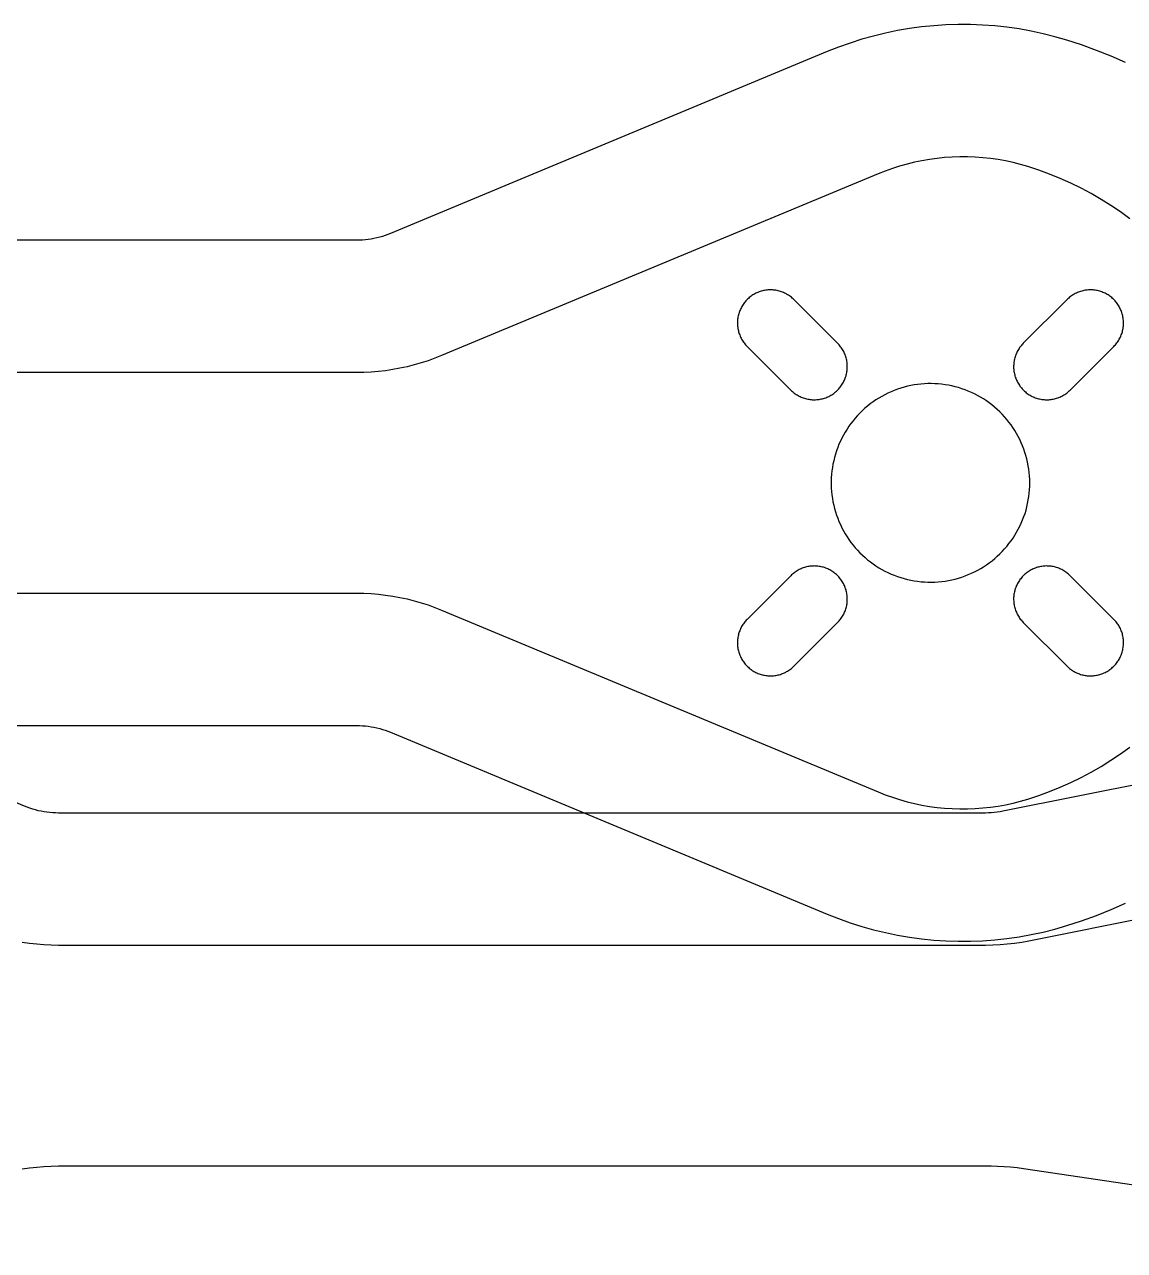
# Model space of a CAD drawing. Header units: millimetres. Extents: x 586 to 986, y -25 to 475.
# Drawn here: x 674.4 to 724.2, y 60.4 to 116 of the extents above; entities that cross this region are included whole.
import ezdxf

# ---------------------------------------------------------------- set-up
doc = ezdxf.new("R2010")
doc.units = ezdxf.units.MM
doc.header["$MEASUREMENT"] = 0
doc.layers.add('auxiliares', color=4, linetype='Continuous', true_color=0x00ffff)
doc.layers.add('corte', color=1, linetype='Continuous', true_color=0xff0000)

msp = doc.modelspace()

# ---------------------------------------------------------------- linework, layer by layer
at = {"layer": 'auxiliares'}
for p, q in [((713.38, 115.629), (712.841, 115.498)), ((713.923, 115.741), (713.38, 115.629)), ((714.469, 115.835), (713.923, 115.741)), ((715.019, 115.91), (714.469, 115.835)), ((715.57, 115.965), (715.019, 115.91)), ((716.124, 116.001), (715.57, 115.965)), ((716.678, 116.018), (716.124, 116.001)), ((717.232, 116.016), (716.678, 116.018)), ((717.786, 115.995), (717.232, 116.016)), ((718.34, 115.955), (717.786, 115.995)), ((718.891, 115.895), (718.34, 115.955)), ((719.44, 115.816), (718.891, 115.895)), ((719.986, 115.719), (719.44, 115.816)), ((720.528, 115.602), (719.986, 115.719)), ((721.065, 115.467), (720.528, 115.602)), ((711.779, 115.18), (711.256, 114.994)), ((712.307, 115.348), (711.779, 115.18)), ((712.841, 115.498), (712.307, 115.348)), ((721.598, 115.313), (721.065, 115.467)), ((722.275, 115.092), (721.598, 115.313)), ((722.945, 114.848), (722.275, 115.092)), ((710.741, 114.789), (690.963, 106.549)), ((711.256, 114.994), (710.741, 114.789)), ((723.606, 114.582), (722.945, 114.848)), ((724.257, 114.293), (723.606, 114.582)), ((689.425, 106.241), (647.165, 106.241)), ((689.557, 106.243), (689.425, 106.241)), ((689.688, 106.25), (689.557, 106.243)), ((689.819, 106.26), (689.688, 106.25)), ((689.95, 106.275), (689.819, 106.26)), ((690.08, 106.295), (689.95, 106.275)), ((690.209, 106.319), (690.08, 106.295)), ((690.338, 106.346), (690.209, 106.319)), ((690.466, 106.379), (690.338, 106.346)), ((690.592, 106.415), (690.466, 106.379)), ((690.717, 106.455), (690.592, 106.415)), ((690.841, 106.5), (690.717, 106.455)), ((690.963, 106.549), (690.841, 106.5)), ((674.374, 80.583), (654.596, 88.823)), ((746.145, 85.874), (718.705, 80.354)), ((647.421, 84.241), (689.425, 84.241)), ((689.425, 84.241), (689.557, 84.239)), ((689.557, 84.239), (689.688, 84.232)), ((689.688, 84.232), (689.819, 84.221)), ((689.819, 84.221), (689.95, 84.206)), ((689.95, 84.206), (690.08, 84.187)), ((690.08, 84.187), (690.209, 84.163)), ((690.209, 84.163), (690.338, 84.135)), ((690.338, 84.135), (690.466, 84.103)), ((690.466, 84.103), (690.592, 84.067)), ((690.592, 84.067), (690.717, 84.026)), ((690.717, 84.026), (690.841, 83.982)), ((690.841, 83.982), (690.963, 83.933)), ((690.963, 83.933), (710.741, 75.693)), ((674.496, 80.534), (674.374, 80.583)), ((674.62, 80.49), (674.496, 80.534)), ((674.745, 80.449), (674.62, 80.49)), ((674.871, 80.413), (674.745, 80.449)), ((674.999, 80.381), (674.871, 80.413)), ((675.128, 80.353), (674.999, 80.381)), ((675.257, 80.329), (675.128, 80.353)), ((675.387, 80.31), (675.257, 80.329)), ((675.518, 80.295), (675.387, 80.31)), ((675.649, 80.284), (675.518, 80.295)), ((675.78, 80.277), (675.649, 80.284)), ((675.912, 80.275), (675.78, 80.277)), ((717.916, 80.275), (675.912, 80.275)), ((718.048, 80.277), (717.916, 80.275)), ((718.181, 80.284), (718.048, 80.277)), ((718.312, 80.295), (718.181, 80.284)), ((718.444, 80.31), (718.312, 80.295)), ((718.575, 80.33), (718.444, 80.31)), ((718.705, 80.354), (718.575, 80.33)), ((723.606, 75.9), (724.257, 76.189)), ((710.741, 75.693), (711.256, 75.488)), ((722.275, 75.39), (722.945, 75.633)), ((722.945, 75.633), (723.606, 75.9)), ((711.256, 75.488), (711.779, 75.302)), ((711.779, 75.302), (712.307, 75.134)), ((712.307, 75.134), (712.841, 74.984)), ((721.065, 75.015), (721.598, 75.169)), ((721.598, 75.169), (722.275, 75.39)), ((712.841, 74.984), (713.38, 74.853)), ((713.38, 74.853), (713.923, 74.74)), ((713.923, 74.74), (714.469, 74.647)), ((714.469, 74.647), (715.019, 74.572)), ((715.019, 74.572), (715.57, 74.517)), ((715.57, 74.517), (716.124, 74.48)), ((716.124, 74.48), (716.678, 74.463)), ((717.232, 74.465), (717.786, 74.487)), ((717.786, 74.487), (718.34, 74.527)), ((718.34, 74.527), (718.891, 74.587)), ((718.891, 74.587), (719.44, 74.665)), ((719.44, 74.665), (719.986, 74.763)), ((719.986, 74.763), (720.528, 74.88)), ((720.528, 74.88), (721.065, 75.015)), ((716.678, 74.463), (717.232, 74.465))]:
    msp.add_line(p, q, dxfattribs=at)
at = {"layer": 'corte', "linetype": 'Continuous', "lineweight": 25}
for p, q in [((713.697, 109.495), (713.371, 109.378)), ((714.027, 109.6), (713.697, 109.495)), ((714.361, 109.694), (714.027, 109.6)), ((714.698, 109.776), (714.361, 109.694)), ((715.037, 109.846), (714.698, 109.776)), ((715.379, 109.904), (715.037, 109.846)), ((715.722, 109.951), (715.379, 109.904)), ((716.067, 109.986), (715.722, 109.951)), ((716.413, 110.008), (716.067, 109.986)), ((716.759, 110.019), (716.413, 110.008)), ((717.106, 110.018), (716.759, 110.019)), ((717.452, 110.004), (717.106, 110.018)), ((717.798, 109.979), (717.452, 110.004)), ((718.142, 109.942), (717.798, 109.979)), ((718.485, 109.893), (718.142, 109.942)), ((718.826, 109.832), (718.485, 109.893)), ((719.165, 109.759), (718.826, 109.832)), ((719.501, 109.674), (719.165, 109.759)), ((719.834, 109.578), (719.501, 109.674)), ((720.33, 109.416), (719.834, 109.578)), ((713.049, 109.251), (693.271, 101.01)), ((713.371, 109.378), (713.049, 109.251)), ((720.82, 109.237), (720.33, 109.416)), ((721.304, 109.041), (720.82, 109.237)), ((721.78, 108.828), (721.304, 109.041)), ((722.249, 108.599), (721.78, 108.828)), ((722.71, 108.353), (722.249, 108.599)), ((723.161, 108.092), (722.71, 108.353)), ((723.603, 107.815), (723.161, 108.092)), ((724.036, 107.523), (723.603, 107.815)), ((724.458, 107.216), (724.036, 107.523)), ((707.756, 103.928), (707.706, 103.913)), ((707.806, 103.942), (707.756, 103.928)), ((707.856, 103.954), (707.806, 103.942)), ((707.907, 103.964), (707.856, 103.954)), ((707.958, 103.973), (707.907, 103.964)), ((708.009, 103.979), (707.958, 103.973)), ((708.061, 103.984), (708.009, 103.979)), ((708.112, 103.987), (708.061, 103.984)), ((708.164, 103.989), (708.112, 103.987)), ((708.216, 103.988), (708.164, 103.989)), ((708.268, 103.986), (708.216, 103.988)), ((708.319, 103.982), (708.268, 103.986)), ((708.371, 103.976), (708.319, 103.982)), ((708.422, 103.969), (708.371, 103.976)), ((708.473, 103.959), (708.422, 103.969)), ((708.523, 103.948), (708.473, 103.959)), ((708.574, 103.935), (708.523, 103.948)), ((708.623, 103.921), (708.574, 103.935)), ((722.276, 103.935), (722.227, 103.921)), ((722.326, 103.948), (722.276, 103.935)), ((722.377, 103.959), (722.326, 103.948)), ((722.428, 103.969), (722.377, 103.959)), ((722.479, 103.976), (722.428, 103.969)), ((722.531, 103.982), (722.479, 103.976)), ((722.582, 103.986), (722.531, 103.982)), ((722.634, 103.988), (722.582, 103.986)), ((722.686, 103.989), (722.634, 103.988)), ((722.737, 103.987), (722.686, 103.989)), ((722.789, 103.984), (722.737, 103.987)), ((722.841, 103.979), (722.789, 103.984)), ((722.892, 103.973), (722.841, 103.979)), ((722.943, 103.964), (722.892, 103.973)), ((722.994, 103.954), (722.943, 103.964)), ((723.044, 103.942), (722.994, 103.954)), ((723.094, 103.928), (723.044, 103.942)), ((723.144, 103.913), (723.094, 103.928)), ((706.965, 103.372), (706.935, 103.33)), ((706.996, 103.414), (706.965, 103.372)), ((707.029, 103.454), (706.996, 103.414)), ((707.063, 103.493), (707.029, 103.454)), ((707.098, 103.531), (707.063, 103.493)), ((707.135, 103.568), (707.098, 103.531)), ((707.173, 103.603), (707.135, 103.568)), ((707.212, 103.637), (707.173, 103.603)), ((707.252, 103.669), (707.212, 103.637)), ((707.293, 103.701), (707.252, 103.669)), ((707.336, 103.73), (707.293, 103.701)), ((707.379, 103.759), (707.336, 103.73)), ((707.423, 103.786), (707.379, 103.759)), ((707.469, 103.811), (707.423, 103.786)), ((707.515, 103.834), (707.469, 103.811)), ((707.561, 103.857), (707.515, 103.834)), ((707.609, 103.877), (707.561, 103.857)), ((707.657, 103.896), (707.609, 103.877)), ((707.706, 103.913), (707.657, 103.896)), ((708.673, 103.905), (708.623, 103.921)), ((708.721, 103.887), (708.673, 103.905)), ((708.769, 103.867), (708.721, 103.887)), ((708.816, 103.846), (708.769, 103.867)), ((708.863, 103.823), (708.816, 103.846)), ((708.908, 103.798), (708.863, 103.823)), ((708.953, 103.772), (708.908, 103.798)), ((708.997, 103.745), (708.953, 103.772)), ((709.04, 103.716), (708.997, 103.745)), ((709.082, 103.685), (709.04, 103.716)), ((709.122, 103.653), (709.082, 103.685)), ((709.162, 103.62), (709.122, 103.653)), ((709.201, 103.585), (709.162, 103.62)), ((709.238, 103.549), (709.201, 103.585)), ((711.218, 101.569), (709.238, 103.549)), ((721.612, 103.549), (719.632, 101.569)), ((721.649, 103.585), (721.612, 103.549)), ((721.688, 103.62), (721.649, 103.585)), ((721.727, 103.653), (721.688, 103.62)), ((721.768, 103.685), (721.727, 103.653)), ((721.81, 103.716), (721.768, 103.685)), ((721.853, 103.745), (721.81, 103.716)), ((721.897, 103.772), (721.853, 103.745)), ((721.942, 103.798), (721.897, 103.772)), ((721.987, 103.823), (721.942, 103.798)), ((722.034, 103.846), (721.987, 103.823)), ((722.081, 103.867), (722.034, 103.846)), ((722.129, 103.887), (722.081, 103.867)), ((722.177, 103.905), (722.129, 103.887)), ((722.227, 103.921), (722.177, 103.905)), ((723.193, 103.896), (723.144, 103.913)), ((723.241, 103.877), (723.193, 103.896)), ((723.288, 103.857), (723.241, 103.877)), ((723.335, 103.834), (723.288, 103.857)), ((723.381, 103.811), (723.335, 103.834)), ((723.427, 103.786), (723.381, 103.811)), ((723.471, 103.759), (723.427, 103.786)), ((723.514, 103.73), (723.471, 103.759)), ((723.557, 103.701), (723.514, 103.73)), ((723.598, 103.669), (723.557, 103.701)), ((723.638, 103.637), (723.598, 103.669)), ((723.677, 103.603), (723.638, 103.637)), ((723.715, 103.568), (723.677, 103.603)), ((723.752, 103.531), (723.715, 103.568)), ((723.787, 103.493), (723.752, 103.531)), ((723.821, 103.454), (723.787, 103.493)), ((723.854, 103.414), (723.821, 103.454)), ((723.885, 103.372), (723.854, 103.414)), ((723.915, 103.33), (723.885, 103.372)), ((706.724, 102.86), (706.712, 102.81)), ((706.738, 102.91), (706.724, 102.86)), ((706.753, 102.96), (706.738, 102.91)), ((706.77, 103.008), (706.753, 102.96)), ((706.789, 103.057), (706.77, 103.008)), ((706.809, 103.104), (706.789, 103.057)), ((706.831, 103.151), (706.809, 103.104)), ((706.855, 103.197), (706.831, 103.151)), ((706.88, 103.242), (706.855, 103.197)), ((706.907, 103.287), (706.88, 103.242)), ((706.935, 103.33), (706.907, 103.287)), ((723.943, 103.287), (723.915, 103.33)), ((723.97, 103.242), (723.943, 103.287)), ((723.995, 103.197), (723.97, 103.242)), ((724.019, 103.151), (723.995, 103.197)), ((724.041, 103.104), (724.019, 103.151)), ((724.061, 103.057), (724.041, 103.104)), ((724.08, 103.008), (724.061, 103.057)), ((724.097, 102.96), (724.08, 103.008)), ((724.112, 102.91), (724.097, 102.96)), ((724.126, 102.86), (724.112, 102.91)), ((724.138, 102.81), (724.126, 102.86)), ((706.678, 102.553), (706.677, 102.502)), ((706.677, 102.502), (706.678, 102.45)), ((706.682, 102.605), (706.678, 102.553)), ((706.678, 102.45), (706.68, 102.398)), ((706.68, 102.398), (706.684, 102.347)), ((706.687, 102.657), (706.682, 102.605)), ((706.684, 102.347), (706.69, 102.295)), ((706.693, 102.708), (706.687, 102.657)), ((706.69, 102.295), (706.697, 102.244)), ((706.702, 102.759), (706.693, 102.708)), ((706.712, 102.81), (706.702, 102.759)), ((724.148, 102.759), (724.138, 102.81)), ((724.157, 102.708), (724.148, 102.759)), ((724.153, 102.244), (724.16, 102.295)), ((724.163, 102.657), (724.157, 102.708)), ((724.16, 102.295), (724.166, 102.347)), ((724.168, 102.605), (724.163, 102.657)), ((724.166, 102.347), (724.17, 102.398)), ((724.171, 102.553), (724.168, 102.605)), ((724.17, 102.398), (724.172, 102.45)), ((724.173, 102.502), (724.171, 102.553)), ((724.172, 102.45), (724.173, 102.502)), ((706.697, 102.244), (706.707, 102.193)), ((706.707, 102.193), (706.718, 102.142)), ((706.718, 102.142), (706.73, 102.092)), ((706.73, 102.092), (706.745, 102.042)), ((706.745, 102.042), (706.761, 101.993)), ((706.761, 101.993), (706.779, 101.945)), ((706.779, 101.945), (706.799, 101.897)), ((706.799, 101.897), (706.82, 101.85)), ((706.82, 101.85), (706.843, 101.803)), ((706.843, 101.803), (706.867, 101.757)), ((706.867, 101.757), (706.893, 101.713)), ((706.893, 101.713), (706.921, 101.669)), ((723.929, 101.669), (723.956, 101.713)), ((723.956, 101.713), (723.982, 101.757)), ((723.982, 101.757), (724.007, 101.803)), ((724.007, 101.803), (724.03, 101.85)), ((724.03, 101.85), (724.051, 101.897)), ((724.051, 101.897), (724.071, 101.945)), ((724.071, 101.945), (724.089, 101.993)), ((724.089, 101.993), (724.105, 102.042)), ((724.105, 102.042), (724.119, 102.092)), ((724.119, 102.092), (724.132, 102.142)), ((724.132, 102.142), (724.143, 102.193)), ((724.143, 102.193), (724.153, 102.244)), ((706.921, 101.669), (706.95, 101.626)), ((706.95, 101.626), (706.981, 101.584)), ((706.981, 101.584), (707.012, 101.543)), ((707.012, 101.543), (707.046, 101.504)), ((707.046, 101.504), (707.08, 101.465)), ((707.08, 101.465), (707.116, 101.428)), ((707.116, 101.428), (709.096, 99.448)), ((711.254, 101.532), (711.218, 101.569)), ((711.288, 101.494), (711.254, 101.532)), ((711.322, 101.454), (711.288, 101.494)), ((711.354, 101.413), (711.322, 101.454)), ((711.384, 101.372), (711.354, 101.413)), ((711.413, 101.329), (711.384, 101.372)), ((711.441, 101.285), (711.413, 101.329)), ((711.467, 101.24), (711.441, 101.285)), ((711.491, 101.194), (711.467, 101.24)), ((711.514, 101.148), (711.491, 101.194)), ((711.535, 101.101), (711.514, 101.148)), ((719.336, 101.148), (719.315, 101.101)), ((719.359, 101.194), (719.336, 101.148)), ((719.383, 101.24), (719.359, 101.194)), ((719.409, 101.285), (719.383, 101.24)), ((719.437, 101.329), (719.409, 101.285)), ((719.466, 101.372), (719.437, 101.329)), ((719.496, 101.413), (719.466, 101.372)), ((719.528, 101.454), (719.496, 101.413)), ((719.562, 101.494), (719.528, 101.454)), ((719.596, 101.532), (719.562, 101.494)), ((719.632, 101.569), (719.596, 101.532)), ((721.754, 99.448), (723.733, 101.428)), ((723.733, 101.428), (723.769, 101.465)), ((723.769, 101.465), (723.804, 101.504)), ((723.804, 101.504), (723.837, 101.543)), ((723.837, 101.543), (723.869, 101.584)), ((723.869, 101.584), (723.9, 101.626)), ((723.9, 101.626), (723.929, 101.669)), ((692.343, 100.676), (692.027, 100.585)), ((692.656, 100.777), (692.343, 100.676)), ((692.965, 100.889), (692.656, 100.777)), ((693.271, 101.01), (692.965, 100.889)), ((711.555, 101.053), (711.535, 101.101)), ((711.573, 101.004), (711.555, 101.053)), ((711.589, 100.955), (711.573, 101.004)), ((711.604, 100.905), (711.589, 100.955)), ((711.616, 100.855), (711.604, 100.905)), ((711.628, 100.805), (711.616, 100.855)), ((711.637, 100.754), (711.628, 100.805)), ((711.644, 100.702), (711.637, 100.754)), ((711.65, 100.651), (711.644, 100.702)), ((711.654, 100.599), (711.65, 100.651)), ((711.656, 100.548), (711.654, 100.599)), ((719.196, 100.599), (719.193, 100.548)), ((719.2, 100.651), (719.196, 100.599)), ((719.205, 100.702), (719.2, 100.651)), ((719.213, 100.754), (719.205, 100.702)), ((719.222, 100.805), (719.213, 100.754)), ((719.233, 100.855), (719.222, 100.805)), ((719.246, 100.905), (719.233, 100.855)), ((719.261, 100.955), (719.246, 100.905)), ((719.277, 101.004), (719.261, 100.955)), ((719.295, 101.053), (719.277, 101.004)), ((719.315, 101.101), (719.295, 101.053)), ((689.425, 100.241), (647.165, 100.241)), ((689.754, 100.246), (689.425, 100.241)), ((690.082, 100.262), (689.754, 100.246)), ((690.41, 100.29), (690.082, 100.262)), ((690.737, 100.327), (690.41, 100.29)), ((691.062, 100.376), (690.737, 100.327)), ((691.386, 100.435), (691.062, 100.376)), ((691.708, 100.505), (691.386, 100.435)), ((692.027, 100.585), (691.708, 100.505)), ((711.564, 99.989), (711.581, 100.038)), ((711.581, 100.038), (711.597, 100.087)), ((711.597, 100.087), (711.61, 100.137)), ((711.61, 100.137), (711.622, 100.188)), ((711.622, 100.188), (711.632, 100.238)), ((711.632, 100.238), (711.641, 100.29)), ((711.641, 100.29), (711.648, 100.341)), ((711.648, 100.341), (711.652, 100.392)), ((711.652, 100.392), (711.656, 100.444)), ((711.657, 100.496), (711.656, 100.548)), ((711.656, 100.444), (711.657, 100.496)), ((719.193, 100.548), (719.193, 100.496)), ((719.193, 100.496), (719.194, 100.444)), ((719.194, 100.444), (719.197, 100.392)), ((719.197, 100.392), (719.202, 100.341)), ((719.202, 100.341), (719.209, 100.29)), ((719.209, 100.29), (719.217, 100.238)), ((719.217, 100.238), (719.228, 100.188)), ((719.228, 100.188), (719.24, 100.137)), ((719.24, 100.137), (719.253, 100.087)), ((719.253, 100.087), (719.269, 100.038)), ((719.269, 100.038), (719.286, 99.989)), ((711.236, 99.467), (711.271, 99.504)), ((711.271, 99.504), (711.305, 99.544)), ((711.305, 99.544), (711.338, 99.584)), ((711.338, 99.584), (711.369, 99.625)), ((711.369, 99.625), (711.399, 99.667)), ((711.399, 99.667), (711.427, 99.711)), ((711.427, 99.711), (711.454, 99.755)), ((711.454, 99.755), (711.479, 99.8)), ((711.479, 99.8), (711.503, 99.846)), ((711.503, 99.846), (711.525, 99.893)), ((711.525, 99.893), (711.545, 99.941)), ((711.545, 99.941), (711.564, 99.989)), ((713.929, 99.485), (713.783, 99.431)), ((714.078, 99.534), (713.929, 99.485)), ((714.227, 99.579), (714.078, 99.534)), ((714.379, 99.618), (714.227, 99.579)), ((714.531, 99.651), (714.379, 99.618)), ((714.685, 99.68), (714.531, 99.651)), ((714.839, 99.703), (714.685, 99.68)), ((714.995, 99.72), (714.839, 99.703)), ((715.15, 99.732), (714.995, 99.72)), ((715.306, 99.739), (715.15, 99.732)), ((715.463, 99.741), (715.306, 99.739)), ((715.619, 99.737), (715.463, 99.741)), ((715.775, 99.727), (715.619, 99.737)), ((715.93, 99.712), (715.775, 99.727)), ((716.085, 99.692), (715.93, 99.712)), ((716.239, 99.667), (716.085, 99.692)), ((716.392, 99.636), (716.239, 99.667)), ((716.544, 99.599), (716.392, 99.636)), ((716.695, 99.558), (716.544, 99.599)), ((716.844, 99.511), (716.695, 99.558)), ((716.991, 99.46), (716.844, 99.511)), ((719.286, 99.989), (719.305, 99.941)), ((719.305, 99.941), (719.325, 99.893)), ((719.325, 99.893), (719.347, 99.846)), ((719.347, 99.846), (719.371, 99.8)), ((719.371, 99.8), (719.396, 99.755)), ((719.396, 99.755), (719.423, 99.711)), ((719.423, 99.711), (719.451, 99.667)), ((719.451, 99.667), (719.481, 99.625)), ((719.481, 99.625), (719.512, 99.584)), ((719.512, 99.584), (719.545, 99.544)), ((719.545, 99.544), (719.579, 99.504)), ((719.579, 99.504), (719.614, 99.467)), ((709.096, 99.448), (709.134, 99.412)), ((709.134, 99.412), (709.172, 99.377)), ((709.172, 99.377), (709.212, 99.344)), ((709.212, 99.344), (709.252, 99.312)), ((709.252, 99.312), (709.294, 99.282)), ((709.294, 99.282), (709.337, 99.253)), ((709.337, 99.253), (709.381, 99.225)), ((709.381, 99.225), (709.426, 99.199)), ((709.426, 99.199), (709.471, 99.175)), ((709.471, 99.175), (709.518, 99.152)), ((709.518, 99.152), (709.565, 99.131)), ((709.565, 99.131), (709.613, 99.111)), ((709.613, 99.111), (709.662, 99.093)), ((709.662, 99.093), (709.711, 99.077)), ((709.711, 99.077), (709.76, 99.062)), ((709.76, 99.062), (709.811, 99.049)), ((709.811, 99.049), (709.861, 99.038)), ((709.861, 99.038), (709.912, 99.029)), ((709.912, 99.029), (709.963, 99.021)), ((709.963, 99.021), (710.015, 99.016)), ((710.015, 99.016), (710.066, 99.012)), ((710.066, 99.012), (710.118, 99.009)), ((710.118, 99.009), (710.17, 99.009)), ((710.17, 99.009), (710.222, 99.01)), ((710.222, 99.01), (710.273, 99.013)), ((710.273, 99.013), (710.325, 99.018)), ((710.325, 99.018), (710.376, 99.025)), ((710.376, 99.025), (710.427, 99.033)), ((710.427, 99.033), (710.478, 99.044)), ((710.478, 99.044), (710.529, 99.056)), ((710.529, 99.056), (710.578, 99.069)), ((710.578, 99.069), (710.628, 99.085)), ((710.628, 99.085), (710.677, 99.102)), ((710.677, 99.102), (710.725, 99.121)), ((710.725, 99.121), (710.773, 99.141)), ((710.773, 99.141), (710.819, 99.163)), ((710.819, 99.163), (710.866, 99.187)), ((710.866, 99.187), (710.911, 99.212)), ((710.911, 99.212), (710.955, 99.239)), ((710.955, 99.239), (710.998, 99.267)), ((710.998, 99.267), (711.041, 99.297)), ((711.041, 99.297), (711.082, 99.328)), ((711.082, 99.328), (711.122, 99.361)), ((711.122, 99.361), (711.161, 99.395)), ((711.161, 99.395), (711.199, 99.43)), ((711.199, 99.43), (711.236, 99.467)), ((712.952, 99.001), (712.823, 98.912)), ((713.084, 99.084), (712.952, 99.001)), ((713.219, 99.163), (713.084, 99.084)), ((713.356, 99.237), (713.219, 99.163)), ((713.496, 99.307), (713.356, 99.237)), ((713.639, 99.371), (713.496, 99.307)), ((713.783, 99.431), (713.639, 99.371)), ((717.137, 99.403), (716.991, 99.46)), ((717.28, 99.341), (717.137, 99.403)), ((717.421, 99.274), (717.28, 99.341)), ((717.56, 99.202), (717.421, 99.274)), ((717.696, 99.126), (717.56, 99.202)), ((717.83, 99.044), (717.696, 99.126)), ((717.96, 98.959), (717.83, 99.044)), ((718.088, 98.868), (717.96, 98.959)), ((719.614, 99.467), (719.651, 99.43)), ((719.651, 99.43), (719.689, 99.395)), ((719.689, 99.395), (719.728, 99.361)), ((719.728, 99.361), (719.768, 99.328)), ((719.768, 99.328), (719.809, 99.297)), ((719.809, 99.297), (719.851, 99.267)), ((719.851, 99.267), (719.895, 99.239)), ((719.895, 99.239), (719.939, 99.212)), ((719.939, 99.212), (719.984, 99.187)), ((719.984, 99.187), (720.03, 99.163)), ((720.03, 99.163), (720.077, 99.141)), ((720.077, 99.141), (720.125, 99.121)), ((720.125, 99.121), (720.173, 99.102)), ((720.173, 99.102), (720.222, 99.085)), ((720.222, 99.085), (720.271, 99.069)), ((720.271, 99.069), (720.321, 99.056)), ((720.321, 99.056), (720.372, 99.044)), ((720.372, 99.044), (720.423, 99.033)), ((720.423, 99.033), (720.474, 99.025)), ((720.474, 99.025), (720.525, 99.018)), ((720.525, 99.018), (720.576, 99.013)), ((720.576, 99.013), (720.628, 99.01)), ((720.628, 99.01), (720.68, 99.009)), ((720.68, 99.009), (720.732, 99.009)), ((720.732, 99.009), (720.783, 99.012)), ((720.783, 99.012), (720.835, 99.016)), ((720.835, 99.016), (720.887, 99.021)), ((720.887, 99.021), (720.938, 99.029)), ((720.938, 99.029), (720.989, 99.038)), ((720.989, 99.038), (721.039, 99.049)), ((721.039, 99.049), (721.089, 99.062)), ((721.089, 99.062), (721.139, 99.077)), ((721.139, 99.077), (721.188, 99.093)), ((721.188, 99.093), (721.237, 99.111)), ((721.237, 99.111), (721.285, 99.131)), ((721.285, 99.131), (721.332, 99.152)), ((721.332, 99.152), (721.378, 99.175)), ((721.378, 99.175), (721.424, 99.199)), ((721.424, 99.199), (721.469, 99.225)), ((721.469, 99.225), (721.513, 99.253)), ((721.513, 99.253), (721.556, 99.282)), ((721.556, 99.282), (721.597, 99.312)), ((721.597, 99.312), (721.638, 99.344)), ((721.638, 99.344), (721.678, 99.377)), ((721.678, 99.377), (721.716, 99.412)), ((721.716, 99.412), (721.754, 99.448)), ((712.228, 98.408), (712.12, 98.295)), ((712.34, 98.517), (712.228, 98.408)), ((712.456, 98.622), (712.34, 98.517)), ((712.575, 98.723), (712.456, 98.622)), ((712.697, 98.82), (712.575, 98.723)), ((712.823, 98.912), (712.697, 98.82)), ((718.212, 98.774), (718.088, 98.868)), ((718.333, 98.675), (718.212, 98.774)), ((718.45, 98.572), (718.333, 98.675)), ((718.564, 98.465), (718.45, 98.572)), ((718.674, 98.354), (718.564, 98.465)), ((711.821, 97.935), (711.729, 97.808)), ((711.916, 98.058), (711.821, 97.935)), ((712.016, 98.179), (711.916, 98.058)), ((712.12, 98.295), (712.016, 98.179)), ((718.78, 98.239), (718.674, 98.354)), ((718.882, 98.121), (718.78, 98.239)), ((718.98, 97.999), (718.882, 98.121)), ((719.074, 97.874), (718.98, 97.999)), ((719.163, 97.746), (719.074, 97.874)), ((711.409, 97.272), (711.341, 97.131)), ((711.482, 97.41), (711.409, 97.272)), ((711.56, 97.546), (711.482, 97.41)), ((711.642, 97.678), (711.56, 97.546)), ((711.729, 97.808), (711.642, 97.678)), ((719.248, 97.615), (719.163, 97.746)), ((719.328, 97.481), (719.248, 97.615)), ((719.403, 97.344), (719.328, 97.481)), ((719.474, 97.205), (719.403, 97.344)), ((711.22, 96.844), (711.167, 96.697)), ((711.278, 96.989), (711.22, 96.844)), ((711.341, 97.131), (711.278, 96.989)), ((719.54, 97.063), (719.474, 97.205)), ((719.6, 96.919), (719.54, 97.063)), ((719.656, 96.773), (719.6, 96.919)), ((719.707, 96.625), (719.656, 96.773)), ((711.039, 96.246), (711.006, 96.093)), ((711.076, 96.398), (711.039, 96.246)), ((711.119, 96.548), (711.076, 96.398)), ((711.167, 96.697), (711.119, 96.548)), ((719.752, 96.476), (719.707, 96.625)), ((719.792, 96.325), (719.752, 96.476)), ((719.827, 96.173), (719.792, 96.325)), ((719.857, 96.019), (719.827, 96.173)), ((710.942, 95.629), (710.931, 95.474)), ((710.958, 95.785), (710.942, 95.629)), ((710.98, 95.939), (710.958, 95.785)), ((711.006, 96.093), (710.98, 95.939)), ((719.881, 95.865), (719.857, 96.019)), ((719.9, 95.71), (719.881, 95.865)), ((719.914, 95.555), (719.9, 95.71)), ((710.931, 95.474), (710.926, 95.317)), ((710.926, 95.317), (710.926, 95.161)), ((710.926, 95.161), (710.931, 95.005)), ((719.922, 95.399), (719.914, 95.555)), ((719.914, 94.93), (719.922, 95.086)), ((719.925, 95.242), (719.922, 95.399)), ((719.922, 95.086), (719.925, 95.242)), ((710.931, 95.005), (710.942, 94.849)), ((710.942, 94.849), (710.958, 94.694)), ((710.958, 94.694), (710.98, 94.539)), ((710.98, 94.539), (711.007, 94.385)), ((719.858, 94.465), (719.882, 94.619)), ((719.882, 94.619), (719.901, 94.775)), ((719.901, 94.775), (719.914, 94.93)), ((711.007, 94.385), (711.039, 94.233)), ((711.039, 94.233), (711.077, 94.081)), ((711.077, 94.081), (711.12, 93.931)), ((711.12, 93.931), (711.168, 93.782)), ((719.708, 93.859), (719.753, 94.009)), ((719.753, 94.009), (719.793, 94.16)), ((719.793, 94.16), (719.828, 94.312)), ((719.828, 94.312), (719.858, 94.465)), ((711.168, 93.782), (711.221, 93.635)), ((711.221, 93.635), (711.279, 93.49)), ((711.279, 93.49), (711.343, 93.348)), ((719.475, 93.28), (719.541, 93.421)), ((719.541, 93.421), (719.601, 93.565)), ((719.601, 93.565), (719.657, 93.711)), ((719.657, 93.711), (719.708, 93.859)), ((711.343, 93.348), (711.411, 93.207)), ((711.411, 93.207), (711.484, 93.069)), ((711.484, 93.069), (711.562, 92.933)), ((711.562, 92.933), (711.644, 92.801)), ((719.165, 92.738), (719.249, 92.869)), ((719.249, 92.869), (719.329, 93.003)), ((719.329, 93.003), (719.405, 93.14)), ((719.405, 93.14), (719.475, 93.28)), ((711.644, 92.801), (711.731, 92.671)), ((711.731, 92.671), (711.822, 92.544)), ((711.822, 92.544), (711.918, 92.421)), ((711.918, 92.421), (712.018, 92.301)), ((712.018, 92.301), (712.122, 92.184)), ((718.782, 92.244), (718.884, 92.363)), ((718.884, 92.363), (718.982, 92.485)), ((718.982, 92.485), (719.076, 92.61)), ((719.076, 92.61), (719.165, 92.738)), ((712.122, 92.184), (712.23, 92.072)), ((712.23, 92.072), (712.342, 91.963)), ((712.342, 91.963), (712.458, 91.858)), ((712.458, 91.858), (712.577, 91.757)), ((712.577, 91.757), (712.7, 91.66)), ((718.09, 91.615), (718.214, 91.71)), ((718.214, 91.71), (718.335, 91.809)), ((718.335, 91.809), (718.453, 91.912)), ((718.453, 91.912), (718.566, 92.019)), ((718.566, 92.019), (718.676, 92.13)), ((718.676, 92.13), (718.782, 92.244)), ((709.252, 91.169), (709.212, 91.138)), ((709.294, 91.2), (709.252, 91.169)), ((709.337, 91.229), (709.294, 91.2)), ((709.381, 91.257), (709.337, 91.229)), ((709.426, 91.283), (709.381, 91.257)), ((709.471, 91.307), (709.426, 91.283)), ((709.518, 91.33), (709.471, 91.307)), ((709.565, 91.351), (709.518, 91.33)), ((709.613, 91.371), (709.565, 91.351)), ((709.662, 91.389), (709.613, 91.371)), ((709.711, 91.405), (709.662, 91.389)), ((709.76, 91.42), (709.711, 91.405)), ((709.811, 91.432), (709.76, 91.42)), ((709.861, 91.443), (709.811, 91.432)), ((709.912, 91.453), (709.861, 91.443)), ((709.963, 91.46), (709.912, 91.453)), ((710.015, 91.466), (709.963, 91.46)), ((710.066, 91.47), (710.015, 91.466)), ((710.118, 91.472), (710.066, 91.47)), ((710.17, 91.473), (710.118, 91.472)), ((710.222, 91.472), (710.17, 91.473)), ((710.273, 91.468), (710.222, 91.472)), ((710.325, 91.463), (710.273, 91.468)), ((710.376, 91.457), (710.325, 91.463)), ((710.427, 91.448), (710.376, 91.457)), ((710.478, 91.438), (710.427, 91.448)), ((710.529, 91.426), (710.478, 91.438)), ((710.578, 91.412), (710.529, 91.426)), ((710.628, 91.397), (710.578, 91.412)), ((710.677, 91.38), (710.628, 91.397)), ((710.725, 91.361), (710.677, 91.38)), ((710.773, 91.341), (710.725, 91.361)), ((710.819, 91.319), (710.773, 91.341)), ((710.866, 91.295), (710.819, 91.319)), ((710.911, 91.27), (710.866, 91.295)), ((710.955, 91.243), (710.911, 91.27)), ((710.998, 91.215), (710.955, 91.243)), ((711.041, 91.185), (710.998, 91.215)), ((711.082, 91.154), (711.041, 91.185)), ((711.122, 91.121), (711.082, 91.154)), ((712.7, 91.66), (712.826, 91.568)), ((712.826, 91.568), (712.955, 91.48)), ((712.955, 91.48), (713.087, 91.396)), ((713.087, 91.396), (713.221, 91.317)), ((713.221, 91.317), (713.359, 91.243)), ((713.359, 91.243), (713.499, 91.174)), ((713.499, 91.174), (713.641, 91.109)), ((717.139, 91.08), (717.283, 91.142)), ((717.283, 91.142), (717.424, 91.209)), ((717.424, 91.209), (717.563, 91.281)), ((717.563, 91.281), (717.699, 91.358)), ((717.699, 91.358), (717.832, 91.439)), ((717.832, 91.439), (717.963, 91.525)), ((717.963, 91.525), (718.09, 91.615)), ((719.768, 91.154), (719.728, 91.121)), ((719.809, 91.185), (719.768, 91.154)), ((719.851, 91.215), (719.809, 91.185)), ((719.895, 91.243), (719.851, 91.215)), ((719.939, 91.27), (719.895, 91.243)), ((719.984, 91.295), (719.939, 91.27)), ((720.03, 91.319), (719.984, 91.295)), ((720.077, 91.341), (720.03, 91.319)), ((720.125, 91.361), (720.077, 91.341)), ((720.173, 91.38), (720.125, 91.361)), ((720.222, 91.397), (720.173, 91.38)), ((720.271, 91.412), (720.222, 91.397)), ((720.321, 91.426), (720.271, 91.412)), ((720.372, 91.438), (720.321, 91.426)), ((720.423, 91.448), (720.372, 91.438)), ((720.474, 91.457), (720.423, 91.448)), ((720.525, 91.463), (720.474, 91.457)), ((720.576, 91.468), (720.525, 91.463)), ((720.628, 91.472), (720.576, 91.468)), ((720.68, 91.473), (720.628, 91.472)), ((720.732, 91.472), (720.68, 91.473)), ((720.783, 91.47), (720.732, 91.472)), ((720.835, 91.466), (720.783, 91.47)), ((720.887, 91.46), (720.835, 91.466)), ((720.938, 91.453), (720.887, 91.46)), ((720.989, 91.443), (720.938, 91.453)), ((721.039, 91.432), (720.989, 91.443)), ((721.089, 91.42), (721.039, 91.432)), ((721.139, 91.405), (721.089, 91.42)), ((721.188, 91.389), (721.139, 91.405)), ((721.237, 91.371), (721.188, 91.389)), ((721.285, 91.351), (721.237, 91.371)), ((721.332, 91.33), (721.285, 91.351)), ((721.378, 91.307), (721.332, 91.33)), ((721.424, 91.283), (721.378, 91.307)), ((721.469, 91.257), (721.424, 91.283)), ((721.513, 91.229), (721.469, 91.257)), ((721.556, 91.2), (721.513, 91.229)), ((721.597, 91.169), (721.556, 91.2)), ((721.638, 91.138), (721.597, 91.169)), ((709.096, 91.034), (707.116, 89.054)), ((709.134, 91.07), (709.096, 91.034)), ((709.172, 91.104), (709.134, 91.07)), ((709.212, 91.138), (709.172, 91.104)), ((711.161, 91.087), (711.122, 91.121)), ((711.199, 91.052), (711.161, 91.087)), ((711.236, 91.015), (711.199, 91.052)), ((711.271, 90.977), (711.236, 91.015)), ((711.305, 90.938), (711.271, 90.977)), ((711.338, 90.898), (711.305, 90.938)), ((711.369, 90.857), (711.338, 90.898)), ((711.399, 90.814), (711.369, 90.857)), ((711.427, 90.771), (711.399, 90.814)), ((711.454, 90.727), (711.427, 90.771)), ((711.479, 90.681), (711.454, 90.727)), ((711.503, 90.635), (711.479, 90.681)), ((711.525, 90.589), (711.503, 90.635)), ((711.545, 90.541), (711.525, 90.589)), ((713.641, 91.109), (713.786, 91.05)), ((713.786, 91.05), (713.932, 90.996)), ((713.932, 90.996), (714.08, 90.946)), ((714.08, 90.946), (714.23, 90.902)), ((714.23, 90.902), (714.382, 90.863)), ((714.382, 90.863), (714.534, 90.83)), ((714.534, 90.83), (714.688, 90.802)), ((714.688, 90.802), (714.842, 90.779)), ((714.842, 90.779), (714.997, 90.761)), ((714.997, 90.761), (715.153, 90.749)), ((715.153, 90.749), (715.309, 90.742)), ((715.309, 90.742), (715.465, 90.741)), ((715.465, 90.741), (715.622, 90.745)), ((715.622, 90.745), (715.778, 90.755)), ((715.778, 90.755), (715.933, 90.77)), ((715.933, 90.77), (716.088, 90.79)), ((716.088, 90.79), (716.242, 90.816)), ((716.242, 90.816), (716.395, 90.847)), ((716.395, 90.847), (716.547, 90.883)), ((716.547, 90.883), (716.698, 90.925)), ((716.698, 90.925), (716.847, 90.971)), ((716.847, 90.971), (716.994, 91.023)), ((716.994, 91.023), (717.139, 91.08)), ((719.325, 90.589), (719.305, 90.541)), ((719.347, 90.635), (719.325, 90.589)), ((719.371, 90.681), (719.347, 90.635)), ((719.396, 90.727), (719.371, 90.681)), ((719.423, 90.771), (719.396, 90.727)), ((719.451, 90.814), (719.423, 90.771)), ((719.481, 90.857), (719.451, 90.814)), ((719.512, 90.898), (719.481, 90.857)), ((719.545, 90.938), (719.512, 90.898)), ((719.579, 90.977), (719.545, 90.938)), ((719.614, 91.015), (719.579, 90.977)), ((719.651, 91.052), (719.614, 91.015)), ((719.689, 91.087), (719.651, 91.052)), ((719.728, 91.121), (719.689, 91.087)), ((721.678, 91.104), (721.638, 91.138)), ((721.716, 91.07), (721.678, 91.104)), ((721.754, 91.034), (721.716, 91.07)), ((723.733, 89.054), (721.754, 91.034)), ((647.421, 90.241), (689.425, 90.241)), ((689.425, 90.241), (689.754, 90.235)), ((689.754, 90.235), (690.082, 90.219)), ((690.082, 90.219), (690.41, 90.192)), ((690.41, 90.192), (690.737, 90.154)), ((690.737, 90.154), (691.062, 90.106)), ((691.062, 90.106), (691.386, 90.047)), ((691.386, 90.047), (691.708, 89.977)), ((711.564, 90.493), (711.545, 90.541)), ((711.581, 90.444), (711.564, 90.493)), ((711.597, 90.394), (711.581, 90.444)), ((711.61, 90.344), (711.597, 90.394)), ((711.622, 90.294), (711.61, 90.344)), ((711.632, 90.243), (711.622, 90.294)), ((711.641, 90.192), (711.632, 90.243)), ((711.648, 90.141), (711.641, 90.192)), ((711.652, 90.089), (711.648, 90.141)), ((711.656, 90.038), (711.652, 90.089)), ((711.657, 89.986), (711.656, 90.038)), ((719.194, 90.038), (719.193, 89.986)), ((719.197, 90.089), (719.194, 90.038)), ((719.202, 90.141), (719.197, 90.089)), ((719.209, 90.192), (719.202, 90.141)), ((719.217, 90.243), (719.209, 90.192)), ((719.228, 90.294), (719.217, 90.243)), ((719.24, 90.344), (719.228, 90.294)), ((719.253, 90.394), (719.24, 90.344)), ((719.269, 90.444), (719.253, 90.394)), ((719.286, 90.493), (719.269, 90.444)), ((719.305, 90.541), (719.286, 90.493)), ((691.708, 89.977), (692.027, 89.896)), ((692.027, 89.896), (692.343, 89.806)), ((692.343, 89.806), (692.656, 89.705)), ((692.656, 89.705), (692.965, 89.593)), ((692.965, 89.593), (693.271, 89.472)), ((711.555, 89.429), (711.573, 89.477)), ((711.573, 89.477), (711.589, 89.527)), ((711.589, 89.527), (711.604, 89.576)), ((711.604, 89.576), (711.616, 89.627)), ((711.616, 89.627), (711.628, 89.677)), ((711.628, 89.677), (711.637, 89.728)), ((711.637, 89.728), (711.644, 89.779)), ((711.644, 89.779), (711.65, 89.831)), ((711.65, 89.831), (711.654, 89.882)), ((711.654, 89.882), (711.656, 89.934)), ((711.656, 89.934), (711.657, 89.986)), ((719.193, 89.986), (719.193, 89.934)), ((719.193, 89.934), (719.196, 89.882)), ((719.196, 89.882), (719.2, 89.831)), ((719.2, 89.831), (719.205, 89.779)), ((719.205, 89.779), (719.213, 89.728)), ((719.213, 89.728), (719.222, 89.677)), ((719.222, 89.677), (719.233, 89.627)), ((719.233, 89.627), (719.246, 89.576)), ((719.246, 89.576), (719.261, 89.527)), ((719.261, 89.527), (719.277, 89.477)), ((719.277, 89.477), (719.295, 89.429)), ((693.271, 89.472), (713.049, 81.231)), ((707.012, 88.938), (706.981, 88.898)), ((707.046, 88.978), (707.012, 88.938)), ((707.08, 89.016), (707.046, 88.978)), ((707.116, 89.054), (707.08, 89.016)), ((711.218, 88.912), (711.254, 88.949)), ((711.254, 88.949), (711.288, 88.988)), ((711.288, 88.988), (711.322, 89.028)), ((711.322, 89.028), (711.354, 89.068)), ((711.354, 89.068), (711.384, 89.11)), ((711.384, 89.11), (711.413, 89.153)), ((711.413, 89.153), (711.441, 89.197)), ((711.441, 89.197), (711.467, 89.242)), ((711.467, 89.242), (711.491, 89.287)), ((711.491, 89.287), (711.514, 89.334)), ((711.514, 89.334), (711.535, 89.381)), ((711.535, 89.381), (711.555, 89.429)), ((719.295, 89.429), (719.315, 89.381)), ((719.315, 89.381), (719.336, 89.334)), ((719.336, 89.334), (719.359, 89.287)), ((719.359, 89.287), (719.383, 89.242)), ((719.383, 89.242), (719.409, 89.197)), ((719.409, 89.197), (719.437, 89.153)), ((719.437, 89.153), (719.466, 89.11)), ((719.466, 89.11), (719.496, 89.068)), ((719.496, 89.068), (719.528, 89.028)), ((719.528, 89.028), (719.562, 88.988)), ((719.562, 88.988), (719.596, 88.949)), ((719.596, 88.949), (719.632, 88.912)), ((723.769, 89.016), (723.733, 89.054)), ((723.804, 88.978), (723.769, 89.016)), ((723.837, 88.938), (723.804, 88.978)), ((723.869, 88.898), (723.837, 88.938)), ((706.73, 88.39), (706.718, 88.339)), ((706.745, 88.439), (706.73, 88.39)), ((706.761, 88.488), (706.745, 88.439)), ((706.779, 88.537), (706.761, 88.488)), ((706.799, 88.585), (706.779, 88.537)), ((706.82, 88.632), (706.799, 88.585)), ((706.843, 88.679), (706.82, 88.632)), ((706.867, 88.724), (706.843, 88.679)), ((706.893, 88.769), (706.867, 88.724)), ((706.921, 88.813), (706.893, 88.769)), ((706.95, 88.856), (706.921, 88.813)), ((706.981, 88.898), (706.95, 88.856)), ((709.238, 86.932), (711.218, 88.912)), ((719.632, 88.912), (721.612, 86.932)), ((723.9, 88.856), (723.869, 88.898)), ((723.929, 88.813), (723.9, 88.856)), ((723.956, 88.769), (723.929, 88.813)), ((723.982, 88.724), (723.956, 88.769)), ((724.007, 88.679), (723.982, 88.724)), ((724.03, 88.632), (724.007, 88.679)), ((724.051, 88.585), (724.03, 88.632)), ((724.071, 88.537), (724.051, 88.585)), ((724.089, 88.488), (724.071, 88.537)), ((724.105, 88.439), (724.089, 88.488)), ((724.119, 88.39), (724.105, 88.439)), ((724.132, 88.339), (724.119, 88.39)), ((706.678, 88.032), (706.677, 87.98)), ((706.677, 87.98), (706.678, 87.928)), ((706.68, 88.084), (706.678, 88.032)), ((706.678, 87.928), (706.682, 87.877)), ((706.684, 88.135), (706.68, 88.084)), ((706.682, 87.877), (706.687, 87.825)), ((706.69, 88.187), (706.684, 88.135)), ((706.687, 87.825), (706.693, 87.774)), ((706.697, 88.238), (706.69, 88.187)), ((706.707, 88.289), (706.697, 88.238)), ((706.718, 88.339), (706.707, 88.289)), ((724.143, 88.289), (724.132, 88.339)), ((724.153, 88.238), (724.143, 88.289)), ((724.16, 88.187), (724.153, 88.238)), ((724.157, 87.774), (724.163, 87.825)), ((724.166, 88.135), (724.16, 88.187)), ((724.163, 87.825), (724.168, 87.877)), ((724.17, 88.084), (724.166, 88.135)), ((724.168, 87.877), (724.171, 87.928)), ((724.172, 88.032), (724.17, 88.084)), ((724.171, 87.928), (724.173, 87.98)), ((724.173, 87.98), (724.172, 88.032)), ((706.693, 87.774), (706.702, 87.723)), ((706.702, 87.723), (706.712, 87.672)), ((706.712, 87.672), (706.724, 87.621)), ((706.724, 87.621), (706.738, 87.572)), ((706.738, 87.572), (706.753, 87.522)), ((706.753, 87.522), (706.77, 87.473)), ((706.77, 87.473), (706.789, 87.425)), ((706.789, 87.425), (706.809, 87.377)), ((706.809, 87.377), (706.831, 87.331)), ((706.831, 87.331), (706.855, 87.284)), ((706.855, 87.284), (706.88, 87.239)), ((723.97, 87.239), (723.995, 87.284)), ((723.995, 87.284), (724.019, 87.331)), ((724.019, 87.331), (724.041, 87.377)), ((724.041, 87.377), (724.061, 87.425)), ((724.061, 87.425), (724.08, 87.473)), ((724.08, 87.473), (724.097, 87.522)), ((724.097, 87.522), (724.112, 87.572)), ((724.112, 87.572), (724.126, 87.621)), ((724.126, 87.621), (724.138, 87.672)), ((724.138, 87.672), (724.148, 87.723)), ((724.148, 87.723), (724.157, 87.774)), ((706.88, 87.239), (706.907, 87.195)), ((706.907, 87.195), (706.935, 87.152)), ((706.935, 87.152), (706.965, 87.109)), ((706.965, 87.109), (706.996, 87.068)), ((706.996, 87.068), (707.029, 87.028)), ((707.029, 87.028), (707.063, 86.989)), ((707.063, 86.989), (707.098, 86.951)), ((707.098, 86.951), (707.135, 86.914)), ((707.135, 86.914), (707.173, 86.879)), ((707.173, 86.879), (707.212, 86.845)), ((707.212, 86.845), (707.252, 86.812)), ((707.252, 86.812), (707.293, 86.781)), ((707.293, 86.781), (707.336, 86.751)), ((707.336, 86.751), (707.379, 86.723)), ((707.379, 86.723), (707.423, 86.696)), ((707.423, 86.696), (707.469, 86.671)), ((708.908, 86.683), (708.953, 86.709)), ((708.953, 86.709), (708.997, 86.737)), ((708.997, 86.737), (709.04, 86.766)), ((709.04, 86.766), (709.082, 86.796)), ((709.082, 86.796), (709.122, 86.828)), ((709.122, 86.828), (709.162, 86.862)), ((709.162, 86.862), (709.201, 86.896)), ((709.201, 86.896), (709.238, 86.932)), ((721.612, 86.932), (721.649, 86.896)), ((721.649, 86.896), (721.688, 86.862)), ((721.688, 86.862), (721.727, 86.828)), ((721.727, 86.828), (721.768, 86.796)), ((721.768, 86.796), (721.81, 86.766)), ((721.81, 86.766), (721.853, 86.737)), ((721.853, 86.737), (721.897, 86.709)), ((721.897, 86.709), (721.942, 86.683)), ((723.381, 86.671), (723.427, 86.696)), ((723.427, 86.696), (723.471, 86.723)), ((723.471, 86.723), (723.514, 86.751)), ((723.514, 86.751), (723.557, 86.781)), ((723.557, 86.781), (723.598, 86.812)), ((723.598, 86.812), (723.638, 86.845)), ((723.638, 86.845), (723.677, 86.879)), ((723.677, 86.879), (723.715, 86.914)), ((723.715, 86.914), (723.752, 86.951)), ((723.752, 86.951), (723.787, 86.989)), ((723.787, 86.989), (723.821, 87.028)), ((723.821, 87.028), (723.854, 87.068)), ((723.854, 87.068), (723.885, 87.109)), ((723.885, 87.109), (723.915, 87.152)), ((723.915, 87.152), (723.943, 87.195)), ((723.943, 87.195), (723.97, 87.239)), ((707.469, 86.671), (707.515, 86.647)), ((707.515, 86.647), (707.561, 86.625)), ((707.561, 86.625), (707.609, 86.605)), ((707.609, 86.605), (707.657, 86.586)), ((707.657, 86.586), (707.706, 86.569)), ((707.706, 86.569), (707.756, 86.553)), ((707.756, 86.553), (707.806, 86.54)), ((707.806, 86.54), (707.856, 86.528)), ((707.856, 86.528), (707.907, 86.518)), ((707.907, 86.518), (707.958, 86.509)), ((707.958, 86.509), (708.009, 86.502)), ((708.009, 86.502), (708.061, 86.498)), ((708.061, 86.498), (708.112, 86.494)), ((708.112, 86.494), (708.164, 86.493)), ((708.164, 86.493), (708.216, 86.494)), ((708.216, 86.494), (708.268, 86.496)), ((708.268, 86.496), (708.319, 86.5)), ((708.319, 86.5), (708.371, 86.506)), ((708.371, 86.506), (708.422, 86.513)), ((708.422, 86.513), (708.473, 86.522)), ((708.473, 86.522), (708.523, 86.534)), ((708.523, 86.534), (708.574, 86.546)), ((708.574, 86.546), (708.623, 86.561)), ((708.623, 86.561), (708.673, 86.577)), ((708.673, 86.577), (708.721, 86.595)), ((708.721, 86.595), (708.769, 86.615)), ((708.769, 86.615), (708.816, 86.636)), ((708.816, 86.636), (708.863, 86.659)), ((708.863, 86.659), (708.908, 86.683)), ((721.942, 86.683), (721.987, 86.659)), ((721.987, 86.659), (722.034, 86.636)), ((722.034, 86.636), (722.081, 86.615)), ((722.081, 86.615), (722.129, 86.595)), ((722.129, 86.595), (722.177, 86.577)), ((722.177, 86.577), (722.227, 86.561)), ((722.227, 86.561), (722.276, 86.546)), ((722.276, 86.546), (722.326, 86.534)), ((722.326, 86.534), (722.377, 86.522)), ((722.377, 86.522), (722.428, 86.513)), ((722.428, 86.513), (722.479, 86.506)), ((722.479, 86.506), (722.531, 86.5)), ((722.531, 86.5), (722.582, 86.496)), ((722.582, 86.496), (722.634, 86.494)), ((722.634, 86.494), (722.686, 86.493)), ((722.686, 86.493), (722.737, 86.494)), ((722.737, 86.494), (722.789, 86.498)), ((722.789, 86.498), (722.841, 86.502)), ((722.841, 86.502), (722.892, 86.509)), ((722.892, 86.509), (722.943, 86.518)), ((722.943, 86.518), (722.994, 86.528)), ((722.994, 86.528), (723.044, 86.54)), ((723.044, 86.54), (723.094, 86.553)), ((723.094, 86.553), (723.144, 86.569)), ((723.144, 86.569), (723.193, 86.586)), ((723.193, 86.586), (723.241, 86.605)), ((723.241, 86.605), (723.288, 86.625)), ((723.288, 86.625), (723.335, 86.647)), ((723.335, 86.647), (723.381, 86.671)), ((723.603, 82.667), (724.036, 82.959)), ((724.036, 82.959), (724.458, 83.266)), ((722.71, 82.128), (723.161, 82.39)), ((723.161, 82.39), (723.603, 82.667)), ((721.78, 81.654), (722.249, 81.883)), ((722.249, 81.883), (722.71, 82.128)), ((713.049, 81.231), (713.371, 81.103)), ((720.33, 81.066), (720.82, 81.245)), ((720.82, 81.245), (721.304, 81.441)), ((721.304, 81.441), (721.78, 81.654)), ((713.371, 81.103), (713.697, 80.987)), ((713.697, 80.987), (714.027, 80.882)), ((714.027, 80.882), (714.361, 80.788)), ((714.361, 80.788), (714.698, 80.706)), ((714.698, 80.706), (715.037, 80.636)), ((715.037, 80.636), (715.379, 80.577)), ((718.142, 80.54), (718.485, 80.589)), ((718.485, 80.589), (718.826, 80.65)), ((718.826, 80.65), (719.165, 80.723)), ((719.165, 80.723), (719.501, 80.807)), ((719.501, 80.807), (719.834, 80.904)), ((719.834, 80.904), (720.33, 81.066)), ((715.379, 80.577), (715.722, 80.531)), ((715.722, 80.531), (716.067, 80.496)), ((716.067, 80.496), (716.413, 80.473)), ((716.413, 80.473), (716.759, 80.463)), ((716.759, 80.463), (717.106, 80.464)), ((717.106, 80.464), (717.452, 80.477)), ((717.452, 80.477), (717.798, 80.503)), ((717.798, 80.503), (718.142, 80.54)), ((747.328, 79.992), (719.888, 74.471)), ((719.888, 74.471), (719.563, 74.412)), ((674.6, 74.362), (674.274, 74.41)), ((674.927, 74.324), (674.6, 74.362)), ((675.254, 74.297), (674.927, 74.324)), ((675.583, 74.28), (675.254, 74.297)), ((675.912, 74.275), (675.583, 74.28)), ((717.916, 74.275), (675.912, 74.275)), ((718.247, 74.281), (717.916, 74.275)), ((718.577, 74.297), (718.247, 74.281)), ((718.907, 74.324), (718.577, 74.297)), ((719.236, 74.363), (718.907, 74.324)), ((719.563, 74.412), (719.236, 74.363)), ((674.274, 64.14), (674.6, 64.189)), ((674.6, 64.189), (674.927, 64.226)), ((674.927, 64.226), (675.254, 64.253)), ((675.254, 64.253), (675.583, 64.27)), ((675.583, 64.27), (675.912, 64.275)), ((675.912, 64.275), (718.172, 64.275)), ((718.172, 64.275), (718.467, 64.271)), ((718.467, 64.271), (718.762, 64.258)), ((718.762, 64.258), (719.057, 64.236)), ((719.057, 64.236), (719.351, 64.205)), ((719.351, 64.205), (719.644, 64.166)), ((719.644, 64.166), (744.64, 60.444))]:
    msp.add_line(p, q, dxfattribs=at)

doc.saveas('drawing.dxf')
